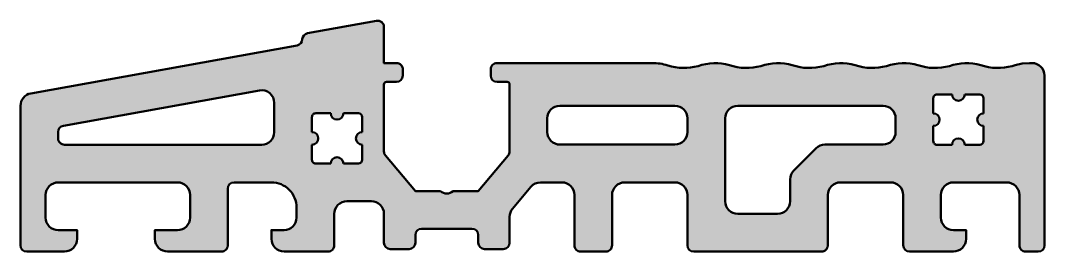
# Model space of a CAD drawing. Extents: x 0 to 81.5, y 0 to 18.4.
import ezdxf

# ---------------------------------------------------------------- set-up
doc = ezdxf.new("R2010")
doc.units = 0
doc.layers.add('0S-Plastic contour', color=254, linetype='Continuous', lineweight=50)
doc.layers.add('0S-Plastic hatch', color=253, linetype='Continuous', lineweight=25)

# ---------------------------------------------------------------- blocks, each defined once
blk = doc.blocks.new('246704__88B4563A_06BD_4CCB_8A6C_6E1AB9CA2CC2_')
at = {"layer": '0S-Plastic hatch'}
h = blk.add_hatch(color=256, dxfattribs=at)
edge = h.paths.add_edge_path()
edge.add_line((28.338710179391, 18.36162534574222), (22.83871017938709, 17.36958766678303))
edge.add_arc((22.9274632534477, 16.87752782098705), 0.4999999999999729, 100.2245335573261, 178.6160866910531)
edge.add_ellipse((21.92775494335149, 16.90167931626715), major_axis=(-0.4999999999998634, 0), ratio=1, start_angle=100.22453355729601, end_angle=178.6160866910609, ccw=False)
edge.add_line((22.01650801741182, 16.40961947047123), (0.822493975034618, 12.58684483439539))
edge.add_arc((1.00000012315564, 11.60272514280351), 0.9999999999998263, 100.2245335573163, 180)
edge.add_line((1.231558138e-07, 11.60272514280295), (1.231571645e-07, 0.5000072923137111))
edge.add_arc((0.5000527134475106, 0.5000598706719672), 0.5000525930545392, 180.0060244023582, 269.9939743403218)
edge.add_line((0.5000001241160276, 7.2803827749e-06), (3.500000004906652, 7.2803828459e-06))
edge.add_arc((3.500000004906652, 1.00000728038286), 1.000000000000014, 270, 360)
edge.add_line((4.500000004906667, 1.000007280383044), (4.50000000490651, 1.700019439742021))
edge.add_line((4.50000000490651, 1.700019439742021), (3.000000004906013, 1.700019439742021))
edge.add_ellipse((2.999955775019104, 2.699975209854386), major_axis=(-0.9999557710905499, 0), ratio=1, start_angle=-0.0025342980363234346, end_angle=90.00253429793821, ccw=False)
edge.add_line((2.000000004906738, 2.700019439742178), (2.000000004906979, 4.500022729916864))
edge.add_ellipse((2.999972601207893, 4.500050133617499), major_axis=(-0.9999725966764058, 0), ratio=1, start_angle=-90.00157015934963, end_angle=0.0015701596050234912, ccw=False)
edge.add_line((3.000000004907349, 5.500022729918413), (12.49907439400263, 5.500022729918242))
edge.add_ellipse((12.49905096663106, 4.499999302548562), major_axis=(-1.000023427644094, 0), ratio=1, start_angle=180.0013422581682, end_angle=269.9986577419299, ccw=False)
edge.add_line((13.49907439400074, 4.500022729919777), (13.49907439400107, 2.70001943974286))
edge.add_ellipse((12.49915467813039, 2.699939155612681), major_axis=(-0.9999197190937026, 0), ratio=1, start_angle=89.99539968884858, end_angle=180.0046003111448, ccw=False)
edge.add_line((12.49907439400007, 1.700019439742007), (10.69908755470685, 1.700019439742064))
edge.add_line((10.69908755470685, 1.700019439742064), (10.69908755470639, 1.000007292315714))
edge.add_arc((11.69901938133949, 0.9999391070167595), 0.9999318289578759, 179.9960930037114, 270.0039063125218)
edge.add_line((11.69908755470679, 7.2803828461e-06), (15.99907439400174, 7.2803828743e-06))
edge.add_arc((15.99909998078099, 0.4999816936035657), 0.4999744138754079, 269.9970678210276, 360.0029335463704)
edge.add_line((16.49907439400107, 0.5000072923149474), (16.4990743940008, 5.000007471130345))
edge.add_ellipse((16.99908255595737, 4.999999309172759), major_axis=(-0.500008162023192, 0), ratio=1, start_angle=270.0009352761915, end_angle=359.99906472380104, ccw=False)
edge.add_line((16.99907439399966, 5.500007471129336), (19.97283734486969, 5.500007471129464))
edge.add_ellipse((19.97283734486979, 3.500007471129477), major_axis=(-1.999999999999986, 0), ratio=1, start_angle=180, end_angle=270.00000000000284, ccw=False)
edge.add_line((21.97283734486978, 3.500007471129463), (21.97283734486978, 2.700019439742916))
edge.add_ellipse((20.97291762899914, 2.699939155612646), major_axis=(-0.999919719093669, 0), ratio=1, start_angle=89.99539968885892, end_angle=180.0046003111448, ccw=False)
edge.add_line((20.97283734486899, 1.700019439742007), (19.97283734487005, 1.700019439742035))
edge.add_line((19.97283734487005, 1.700019439742035), (19.97283734487013, 1.000007292315828))
edge.add_arc((20.97276917150277, 0.9999391070162976), 0.999931828957416, 179.9960930037114, 270.003906312487)
edge.add_line((20.97283734486946, 7.2803828444e-06), (24.47283734487019, 7.2803828459e-06))
edge.add_arc((24.47286293164957, 0.499981693603658), 0.4999744138755287, 269.9970678210121, 360.0029335463704)
edge.add_line((24.97283734486977, 0.5000072923148621), (24.9728373448698, 3.000022539172874))
edge.add_ellipse((25.97283734486979, 3.000022539172873), major_axis=(-0.9999999999999893, 0), ratio=1, start_angle=269.99999999999534, end_angle=360, ccw=False)
edge.add_line((25.97283734486988, 4.00002253917286), (27.92746296672783, 4.00002253917269))
edge.add_ellipse((27.92746296672776, 3.00002253917269), major_axis=(-0.9999999999999996, 0), ratio=1, start_angle=180, end_angle=269.9999999999959, ccw=False)
edge.add_line((28.92746296672776, 3.000022539172675), (28.92746296672767, 0.7000072952849337))
edge.add_arc((29.42747954262152, 0.7000238562770652), 0.5000165761681025, 180.0018976870452, 269.9981006054543)
edge.add_line((29.4274629667277, 0.2000072803837139), (30.92746296672763, 0.200007280383744))
edge.add_arc((30.92744639083383, 0.7000238562769941), 0.5000165761680029, 270.0018993945441, 359.9981023129548)
edge.add_line((31.42746296672758, 0.7000072952848054), (31.4274629667276, 1.310862099137551))
edge.add_ellipse((31.92746951028869, 1.310855555576476), major_axis=(-0.5000065436039062, 0), ratio=1, start_angle=270.0007498270768, end_angle=359.9992501728395, ccw=False)
edge.add_line((31.92746296672741, 1.810862099137565), (35.92746296672768, 1.810862099137565))
edge.add_ellipse((35.92745642316639, 1.310855555576352), major_axis=(-0.500006543604031, 0), ratio=1, start_angle=180.0007498271605, end_angle=269.999250172924, ccw=False)
edge.add_line((36.4274629667276, 1.310862099137509), (36.42746296672759, 0.7000072952848484))
edge.add_arc((36.92747954262145, 0.7000238562770793), 0.5000165761681167, 180.0018976870452, 269.9981006054527)
edge.add_line((36.92746296672762, 0.2000072803837138), (38.42746296672755, 0.200007280383744))
edge.add_arc((38.42744639083384, 0.7000238562769586), 0.5000165761679674, 270.0018993945334, 359.9981023129548)
edge.add_line((38.92746296672754, 0.7000072952847914), (38.92746296672772, 2.759281806398732))
edge.add_ellipse((39.92746296672825, 2.759281806398437), major_axis=(-1.000000000000532, 0), ratio=1, start_angle=319.9856788430955, end_angle=360, ccw=False)
edge.add_line((39.16157921316158, 3.402260869839608), (40.62297588528745, 5.143001793358934))
edge.add_ellipse((41.38885963885391, 4.500022729918261), major_axis=(-1.000000000000038, 0), ratio=1, start_angle=269.99999999999636, end_angle=319.985678843109, ccw=False)
edge.add_line((41.38885963885397, 5.500022729918299), (43.08210003815031, 5.500022729918214))
edge.add_ellipse((43.08210003815026, 4.500022729918224), major_axis=(-0.9999999999999893, 0), ratio=1, start_angle=180, end_angle=269.99999999999716, ccw=False)
edge.add_line((44.08210003815026, 4.500022729918285), (44.08210003815057, 0.5000072923147485))
edge.add_arc((44.58205919336184, 0.4999816943846404), 0.4999591558665795, 179.9970664536295, 270.0029321789833)
edge.add_line((44.58208477936034, 2.25391727577e-05), (46.58210003815042, 2.25391728321e-05))
edge.add_arc((46.58210003815054, 0.5000225391728855), 0.500000000000057, 269.999999999987, 360)
edge.add_line((47.0821000381506, 0.5000225391728746), (47.0821000381503, 4.500022729918157))
edge.add_ellipse((48.0821000381503, 4.500022729918202), major_axis=(-1.000000000000007, 0), ratio=1, start_angle=269.9999999999996, end_angle=360, ccw=False)
edge.add_line((48.08210003815031, 5.500022729918214), (52.08210003815029, 5.500022729918242))
edge.add_ellipse((52.08210003815028, 4.500022729918238), major_axis=(-1.000000000000004, 0), ratio=1, start_angle=180, end_angle=269.9999999999996, ccw=False)
edge.add_line((53.08210003815029, 4.500022729918299), (53.08210003815054, 0.500022539172889))
edge.add_arc((53.58210003815058, 0.5000225391728536), 0.5000000000000356, 180, 269.9999999999959)
edge.add_line((53.58210003815054, 2.25391728179e-05), (63.75269807307649, 2.25391728605e-05))
edge.add_arc((63.7526980730765, 0.5000225391728428), 0.4999999999999858, 269.9999999999984, 360)
edge.add_line((64.25269807307649, 0.5000225391728464), (64.25269807307652, 4.500022729918214))
edge.add_ellipse((65.2526980730765, 4.500022729918224), major_axis=(-0.9999999999999857, 0), ratio=1, start_angle=269.9999999999992, end_angle=360, ccw=False)
edge.add_line((65.25269807307652, 5.500022729918214), (69.25269807307654, 5.500022729918256))
edge.add_ellipse((69.25269807307653, 4.500022729918243), major_axis=(-1.000000000000013, 0), ratio=1, start_angle=180, end_angle=269.9999999999992, ccw=False)
edge.add_line((70.25269807307654, 4.500022729918228), (70.25269807307657, 0.5000225391728037))
edge.add_arc((70.75269807307654, 0.5000225391728037), 0.4999999999999858, 180, 269.9999999999984)
edge.add_line((70.75269807307654, 2.25391728179e-05), (74.25269807265263, 2.25391728037e-05))
edge.add_arc((74.25276103922495, 0.999959572599884), 0.9999370354095949, 269.9963920539807, 360.0036072623614)
edge.add_line((75.25269807265278, 1.000022527241014), (75.25269807265283, 1.700019535087207))
edge.add_line((75.25269807265283, 1.700019535087207), (74.25269807307508, 1.700034793876113))
edge.add_ellipse((74.25264631528486, 2.699983036084438), major_axis=(-0.9999482435478281, 0), ratio=1, start_angle=-0.002965656467779354, end_angle=90.00296565642952, ccw=False)
edge.add_line((73.25269807307654, 2.700034793875431), (73.25269807307654, 4.500037607215318))
edge.add_ellipse((74.2527355254426, 4.500000154849367), major_axis=(-1.000037453067371, 0), ratio=1, start_angle=270.0021457820462, end_angle=359.99785421780985, ccw=False)
edge.add_line((74.25269807307822, 5.500037607215418), (78.50000014222923, 5.500029977820886))
edge.add_ellipse((78.50004688360303, 4.500076719524253), major_axis=(-0.9999532593890625, 0), ratio=1, start_angle=179.9977589251666, end_angle=270.0026782086299, ccw=False)
edge.add_line((79.50000014222718, 4.500037607216967), (79.50000014222701, 0.5000148978457446))
edge.add_arc((79.99999649696127, 0.5000112645125007), 0.4999963547474799, 179.9995836472342, 270.0004177196932)
edge.add_line((80.00000014222671, 1.49097783088e-05), (81.00000011242732, -3.490109179e-07))
edge.add_arc((80.99995960311641, 0.5000401696999779), 0.5000405203517737, 270.0046416489361, 359.9979784864749)
edge.add_line((81.50000012315695, 0.5000225272379736), (81.50000012315661, 14.00001471903374))
edge.add_arc((80.50001500721089, 14.00002960308808), 0.9999851160564746, 359.9991471933732, 450.0008528061781)
edge.add_line((80.50000012315674, 15.00001471903378), (80.29998791612473, 15.00001471903393))
edge.add_line((80.29998791612473, 15.00001471903393), (79.73071301378135, 14.95930426981498))
edge.add_line((79.73071301378135, 14.95930426981498), (79.17303479112556, 14.83799689676836))
edge.add_line((79.17303479112556, 14.83799689676836), (78.92694104112547, 14.76206916239322))
edge.add_ellipse((77.79888424344745, 18.81514039866426), major_axis=(-4.207124740850368, 0), ratio=1, start_angle=70.96777105595089, end_angle=105.55302744126391, ccw=False)
edge.add_arc((75.29888444532438, 10.78491901348818), 4.207131090334707, 74.44699947955027, 109.0322020232411)
edge.add_ellipse((72.79888424344796, 18.81514039866102), major_axis=(-4.207124740847058, 0), ratio=1, start_angle=70.96777105594782, end_angle=105.5530274412634, ccw=False)
edge.add_arc((70.29888444532565, 10.78491901348805), 4.207131090334833, 74.44699947954938, 109.0322020232366)
edge.add_ellipse((67.79888424344821, 18.81514039866472), major_axis=(-4.207124740850885, 0), ratio=1, start_angle=70.96777105595419, end_angle=105.5530274412672, ccw=False)
edge.add_arc((65.29888444532462, 10.78491901348694), 4.207131090335965, 74.4469994795466, 109.0322020232366)
edge.add_ellipse((62.79888424344802, 18.81514039866162), major_axis=(-4.207124740847596, 0), ratio=1, start_angle=70.96777105594589, end_angle=105.55302744126229, ccw=False)
edge.add_arc((60.29888444532423, 10.78491901348329), 4.207131090339862, 74.44699947955155, 109.032202023239)
edge.add_ellipse((57.79888424344748, 18.81514039865729), major_axis=(-4.207124740843108, 0), ratio=1, start_angle=70.96777105594532, end_angle=105.55302744126121, ccw=False)
edge.add_arc((55.2988844453253, 10.78491901348455), 4.207131090338526, 74.4469994795491, 109.0322020232361)
edge.add_ellipse((52.7988842434432, 18.8151403986776), major_axis=(-4.207124740864212, 0), ratio=1, start_angle=72.22029592428282, end_angle=105.5530274412659, ccw=False)
edge.add_arc((50.29277294566738, 11.00000747116023), 3.999999999969557, 72.22029592427585, 89.99999999999939)
edge.add_line((50.29277294566742, 15.00000747112979), (37.92747475370669, 15.0000074711298))
edge.add_arc((37.92743330322919, 14.50004892160723), 0.499958551240859, 89.99524973137038, 180.0047502685934)
edge.add_line((37.42747475370662, 14.50000747112982), (37.42747475370662, 14.00000747112978))
edge.add_arc((37.92749630389173, 14.00002902131488), 0.5000215506494935, 180.002469362685, 269.9975306371205)
edge.add_line((37.92747475370659, 13.50000747112978), (38.7274632534517, 13.50000747112978))
edge.add_ellipse((38.72746325345168, 13.30000747112978), major_axis=(-0.1999999999999922, 0), ratio=1, start_angle=180, end_angle=269.99999999999386, ccw=False)
edge.add_line((38.92746325345168, 13.3000074711298), (38.92746325345206, 7.971231587959763))
edge.add_ellipse((38.42746325345334, 7.971231587960231), major_axis=(-0.4999999999987211, 0), ratio=1, start_angle=139.9856788430576, end_angle=180, ccw=False)
edge.add_line((38.81040513023528, 7.649742056240384), (36.4270925615355, 4.810862099137565))
edge.add_line((36.4270925615355, 4.810862099137565), (34.42746325344967, 4.810862099137551))
edge.add_ellipse((33.92746325344968, 5.335889053130275), major_axis=(-0.7250195186468275, 0), ratio=1, start_angle=46.39865004841221, end_angle=133.6013499515879, ccw=False)
edge.add_line((33.42746325344967, 4.810862099137551), (31.42783394536393, 4.81086209913758))
edge.add_line((31.42783394536393, 4.81086209913758), (29.04452158459857, 7.649738079946459))
edge.add_ellipse((29.42746325344714, 7.971227859348112), major_axis=(-0.5000000000002487, 0), ratio=1, start_angle=0, end_angle=40.0143582149679, ccw=False)
edge.add_line((28.92746325344689, 7.971227859348317), (28.9274632534495, 13.30000747112993))
edge.add_ellipse((29.12746325344949, 13.30000747112985), major_axis=(-0.1999999999999851, 0), ratio=1, start_angle=270.00000000000307, end_angle=360, ccw=False)
edge.add_line((29.12746325344948, 13.50000747112983), (29.9281867442793, 13.50000747112979))
edge.add_arc((29.92816519409417, 14.00002902131491), 0.5000215506495077, 270.0024693628795, 359.9975306373149)
edge.add_line((30.42818674427929, 14.00000747112983), (30.42818674427929, 14.5000074711298))
edge.add_arc((29.92822819475684, 14.50004892160734), 0.4999585512407382, 359.9952497313299, 450.0047502686419)
edge.add_line((29.92818674427923, 15.00000747112979), (28.92746325345041, 15.00000747112987))
edge.add_line((28.92746325345041, 15.00000747112987), (28.92746325345161, 17.86956549994608))
edge.add_arc((28.42746325345157, 17.86956549994617), 0.5000000000000391, 0, 100.2245335573201)
edge = h.paths.add_edge_path()
edge.add_ellipse((19.19539112218125, 9.50002272991842), major_axis=(-1.000000000000007, 0), ratio=1, start_angle=90.0000000000012, end_angle=180, ccw=False)
edge.add_line((19.19539112218128, 8.500022729918413), (3.500000123156226, 8.500022729918399))
edge.add_ellipse((3.500000123156176, 9.000022729918477), major_axis=(-0.5000000000000782, 0), ratio=1, start_angle=0, end_angle=90.00000000000568, ccw=False)
edge.add_line((3.000000123156098, 9.00002272991837), (3.000000123156097, 9.513309955539569))
edge.add_ellipse((3.500000123156113, 9.513309955539626), major_axis=(-0.5000000000000155, 0), ratio=1, start_angle=280.2245335573004, end_angle=360, ccw=False)
edge.add_line((3.41124704909572, 10.00536980133569), (19.01788497406041, 12.82034668559562))
edge.add_ellipse((19.19539112218122, 11.83622699400353), major_axis=(-0.9999999999999964, 0), ratio=1, start_angle=180, end_angle=280.2245335573026, ccw=False)
edge.add_line((20.19539112218122, 11.83622699400355), (20.19539112218126, 9.500022729918456))
edge = h.paths.add_edge_path()
edge.add_arc((25.19539112218126, 11.00002253917284), 0.5, 180, 360)
edge.add_line((25.69539112218127, 11.00002253917284), (26.89540332921251, 11.00002253917284))
edge.add_ellipse((26.89538016015021, 10.70001157714179), major_axis=(-0.3000109629257026, 0), ratio=1, start_angle=180.0044248031504, end_angle=269.99557519673954, ccw=False)
edge.add_line((27.19539112218126, 10.70003474620409), (27.19539112218126, 9.500022539172846))
edge.add_arc((27.19539112218126, 9.000022539172846), 0.5, 90, 270)
edge.add_line((27.19539112218126, 8.500022539172846), (27.19539112218126, 7.300040849719721))
edge.add_ellipse((26.89528525173789, 7.300128399157599), major_axis=(-0.3001058832137054, 0), ratio=1, start_angle=90.022543180605, end_angle=179.9832851881894, ccw=False)
edge.add_line((26.89540332921251, 7.000022539172846), (25.69539112218127, 7.000022539172846))
edge.add_arc((25.19539112218126, 7.000022539172848), 0.5, 0, 180)
edge.add_line((24.69539112218126, 7.000022539172849), (23.49537891515002, 7.000022539172846))
edge.add_ellipse((23.4953904559228, 7.300021873292576), major_axis=(-0.2999993343417114, 0), ratio=1, start_angle=-0.003624238759016407, end_angle=89.9977958698658, ccw=False)
edge.add_line((23.19539112218127, 7.300040849719721), (23.19539112218127, 8.500022539172846))
edge.add_arc((23.19539112218127, 9.000022539172846), 0.5, 269.9999999999996, 449.9999999999996)
edge.add_line((23.19539112218127, 9.500022539172846), (23.19539112218127, 10.70003474620409))
edge.add_ellipse((23.49532208222993, 10.70009157912418), major_axis=(-0.2999309654332084, 0), ratio=1, start_angle=-90.01085678657017, end_angle=0.010856786588021805, ccw=False)
edge.add_line((23.49537891515002, 11.00002253917284), (24.69539112218126, 11.00002253917284))
edge = h.paths.add_edge_path()
edge.add_line((41.92746325345193, 9.51086221834673), (41.92746325345183, 10.60000747112964))
edge.add_ellipse((42.92746325345185, 10.60000747112976), major_axis=(-1.000000000000021, 0), ratio=1, start_angle=270.00000000000205, end_angle=360, ccw=False)
edge.add_line((42.92746325345182, 11.60000747112978), (52.08210003815043, 11.60000747112978))
edge.add_ellipse((52.08210003815045, 10.6000074711298), major_axis=(-0.9999999999999786, 0), ratio=1, start_angle=180, end_angle=270.00000000000125, ccw=False)
edge.add_line((53.08210003815043, 10.60000747112983), (53.08210003815043, 9.51086221834683))
edge.add_ellipse((52.08210003815043, 9.51086221834683), major_axis=(-1, 0), ratio=1, start_angle=90, end_angle=180, ccw=False)
edge.add_line((52.08210003815043, 8.51086221834683), (42.92746325345193, 8.51086221834683))
edge.add_ellipse((42.92746325345192, 9.510862218346823), major_axis=(-0.9999999999999928, 0), ratio=1, start_angle=0, end_angle=90.0000000000004, ccw=False)
edge = h.paths.add_edge_path()
edge.add_line((56.08210003815037, 4.000022539172775), (56.08210003815003, 10.60000747112977))
edge.add_ellipse((57.08210003815002, 10.60000747112982), major_axis=(-0.9999999999999928, 0), ratio=1, start_angle=269.9999999999996, end_angle=360, ccw=False)
edge.add_line((57.08210003815003, 11.60000747112981), (68.64752553319207, 11.60000747112979))
edge.add_ellipse((68.64752553319205, 10.6000074711298), major_axis=(-0.9999999999999857, 0), ratio=1, start_angle=180, end_angle=269.9999999999992, ccw=False)
edge.add_line((69.64752553319204, 10.60000747112981), (69.64752553319204, 9.510862218346801))
edge.add_ellipse((68.64752553319202, 9.510862218346805), major_axis=(-1.000000000000003, 0), ratio=1, start_angle=90, end_angle=180, ccw=False)
edge.add_line((68.64752553319202, 8.510862218346801), (64.02089687438584, 8.510862218346771))
edge.add_arc((64.02089687438583, 7.510862218346774), 0.9999999999999964, 89.9999999999992, 134.9999999999972)
edge.add_line((63.31379009319931, 8.217968999533355), (61.54559129188999, 6.449770198224171))
edge.add_arc((62.25269807307651, 5.74266341703764), 0.9999999999999722, 134.9999999999997, 180)
edge.add_line((61.25269807307654, 5.742663417037618), (61.25269807307654, 4.000022539172903))
edge.add_ellipse((60.25269807307651, 4.000022539172874), major_axis=(-1.000000000000028, 0), ratio=1, start_angle=90.00000000000159, end_angle=180, ccw=False)
edge.add_line((60.25269807307655, 3.000022539172846), (57.08210003815037, 3.000022539172846))
edge.add_ellipse((57.08210003815036, 4.000022539172839), major_axis=(-0.9999999999999928, 0), ratio=1, start_angle=0, end_angle=90.0000000000004, ccw=False)
edge = h.paths.add_edge_path()
edge.add_line((72.64752553319204, 8.796899100713603), (72.64752553319204, 9.996880790166728))
edge.add_arc((72.64752553319204, 10.49688079016672), 0.5, 270, 450)
edge.add_line((72.64752553319204, 10.99688079016672), (72.64752553319204, 12.19689299719798))
edge.add_ellipse((72.9474564932407, 12.19694983011806), major_axis=(-0.2999309654332084, 0), ratio=1, start_angle=-90.01085678657017, end_angle=0.010856786588021805, ccw=False)
edge.add_line((72.94751332616079, 12.49688079016673), (74.14752553319202, 12.49688079016673))
edge.add_arc((74.64752553319204, 12.49688079016672), 0.5, 180, 360)
edge.add_line((75.14752553319204, 12.49688079016673), (76.34753774022327, 12.49688079016672))
edge.add_ellipse((76.34751457116099, 12.19686982813567), major_axis=(-0.3000109629256956, 0), ratio=1, start_angle=180.0044248033152, end_angle=269.9955751967409, ccw=False)
edge.add_line((76.64752553319202, 12.19689299719798), (76.64752553319202, 10.99688079016672))
edge.add_arc((76.64752553319202, 10.49688079016672), 0.5, 90, 270)
edge.add_line((76.64752553319202, 9.996880790166728), (76.64752553319202, 8.796899100713603))
edge.add_ellipse((76.34741966274866, 8.79698665015148), major_axis=(-0.3001058832137046, 0), ratio=1, start_angle=90.02254318060562, end_angle=179.9832851881894, ccw=False)
edge.add_line((76.34753774022327, 8.496880790166728), (75.14752553319204, 8.496880790166728))
edge.add_arc((74.64752553319204, 8.49688079016673), 0.5, 0, 180)
edge.add_line((74.14752553319202, 8.496880790166728), (72.94751332616079, 8.496880790166726))
edge.add_ellipse((72.94752486693358, 8.796880124286458), major_axis=(-0.2999993343417149, 0), ratio=1, start_angle=-0.0036242386585172426, end_angle=89.997795869865, ccw=False)
at = {"layer": '0S-Plastic contour', "color": 7}
for points in [[(28.338710179391, 18.36162534574222), (22.83871017938709, 17.36958766678303)], [(29.92818674427923, 15.00000747112979), (28.92746325345041, 15.00000747112987), (28.92746325345161, 17.86956549994608)], [(22.01650801741182, 16.40961947047123), (0.822493975034618, 12.58684483439539)], [(50.29277294566742, 15.00000747112979), (37.92747475370669, 15.0000074711298)], [(80.50000012315674, 15.00001471903378), (80.29998791612473, 15.00001471903393), (79.73071301378135, 14.95930426981498), (79.17303479112556, 14.83799689676836), (78.92694104112547, 14.76206916239322)], [(30.42818674427929, 14.00000747112983), (30.42818674427929, 14.5000074711298)], [(37.42747475370662, 14.50000747112982), (37.42747475370662, 14.00000747112978)], [(81.50000012315695, 0.5000225272379736), (81.50000012315661, 14.00001471903374)], [(28.92746325344689, 7.971227859348317), (28.9274632534495, 13.30000747112993)], [(29.12746325344948, 13.50000747112983), (29.9281867442793, 13.50000747112979)], [(37.92747475370659, 13.50000747112978), (38.7274632534517, 13.50000747112978)], [(38.92746325345168, 13.3000074711298), (38.92746325345206, 7.971231587959763)], [(3.41124704909572, 10.00536980133569), (19.01788497406041, 12.82034668559562)], [(72.94751332616079, 12.49688079016673), (74.14752553319202, 12.49688079016673)], [(75.14752553319204, 12.49688079016673), (76.34753774022327, 12.49688079016672)], [(1.231558138e-07, 11.60272514280295), (1.231571645e-07, 0.5000072923137111)], [(20.19539112218122, 11.83622699400355), (20.19539112218126, 9.500022729918456)], [(42.92746325345182, 11.60000747112978), (52.08210003815043, 11.60000747112978)], [(57.08210003815003, 11.60000747112981), (68.64752553319207, 11.60000747112979)], [(72.64752553319204, 10.99688079016672), (72.64752553319204, 12.19689299719798)], [(76.64752553319202, 12.19689299719798), (76.64752553319202, 10.99688079016672)], [(23.19539112218127, 9.500022539172846), (23.19539112218127, 10.70003474620409)], [(23.49537891515002, 11.00002253917284), (24.69539112218126, 11.00002253917284)], [(25.69539112218127, 11.00002253917284), (26.89540332921251, 11.00002253917284)], [(27.19539112218126, 10.70003474620409), (27.19539112218126, 9.500022539172846)], [(41.92746325345193, 9.51086221834673), (41.92746325345183, 10.60000747112964)], [(53.08210003815043, 10.60000747112983), (53.08210003815043, 9.51086221834683)], [(56.08210003815037, 4.000022539172775), (56.08210003815003, 10.60000747112977)], [(69.64752553319204, 10.60000747112981), (69.64752553319204, 9.510862218346801)], [(72.64752553319204, 8.796899100713603), (72.64752553319204, 9.996880790166728)], [(76.64752553319202, 9.996880790166728), (76.64752553319202, 8.796899100713603)], [(3.000000123156098, 9.00002272991837), (3.000000123156097, 9.513309955539569)], [(19.19539112218128, 8.500022729918413), (3.500000123156226, 8.500022729918399)], [(23.19539112218127, 7.300040849719721), (23.19539112218127, 8.500022539172846)], [(27.19539112218126, 8.500022539172846), (27.19539112218126, 7.300040849719721)], [(52.08210003815043, 8.51086221834683), (42.92746325345193, 8.51086221834683)], [(63.31379009319931, 8.217968999533355), (61.54559129188999, 6.449770198224171)], [(68.64752553319202, 8.510862218346801), (64.02089687438584, 8.510862218346771)], [(74.14752553319202, 8.496880790166728), (72.94751332616079, 8.496880790166726)], [(76.34753774022327, 8.496880790166728), (75.14752553319204, 8.496880790166728)], [(33.42746325344967, 4.810862099137551), (31.42783394536393, 4.81086209913758), (29.04452158459857, 7.649738079946459)], [(38.81040513023528, 7.649742056240384), (36.4270925615355, 4.810862099137565), (34.42746325344967, 4.810862099137551)], [(24.69539112218126, 7.000022539172849), (23.49537891515002, 7.000022539172846)], [(26.89540332921251, 7.000022539172846), (25.69539112218127, 7.000022539172846)], [(61.25269807307654, 5.742663417037618), (61.25269807307654, 4.000022539172903)], [(3.000000004907349, 5.500022729918413), (12.49907439400263, 5.500022729918242)], [(16.49907439400107, 0.5000072923149474), (16.4990743940008, 5.000007471130345)], [(16.99907439399966, 5.500007471129336), (19.97283734486969, 5.500007471129464)], [(39.16157921316158, 3.402260869839608), (40.62297588528745, 5.143001793358934)], [(41.38885963885397, 5.500022729918299), (43.08210003815031, 5.500022729918214)], [(48.08210003815031, 5.500022729918214), (52.08210003815029, 5.500022729918242)], [(65.25269807307652, 5.500022729918214), (69.25269807307654, 5.500022729918256)], [(74.25269807307822, 5.500037607215418), (78.50000014222923, 5.500029977820886)], [(2.000000004906738, 2.700019439742178), (2.000000004906979, 4.500022729916864)], [(13.49907439400074, 4.500022729919777), (13.49907439400107, 2.70001943974286)], [(44.08210003815026, 4.500022729918285), (44.08210003815057, 0.5000072923147485)], [(47.0821000381506, 0.5000225391728746), (47.0821000381503, 4.500022729918157)], [(53.08210003815029, 4.500022729918299), (53.08210003815054, 0.500022539172889)], [(64.25269807307649, 0.5000225391728464), (64.25269807307652, 4.500022729918214)], [(70.25269807307654, 4.500022729918228), (70.25269807307657, 0.5000225391728037)], [(73.25269807307654, 2.700034793875431), (73.25269807307654, 4.500037607215318)], [(79.50000014222718, 4.500037607216967), (79.50000014222701, 0.5000148978457446)], [(21.97283734486978, 3.500007471129463), (21.97283734486978, 2.700019439742916)], [(25.97283734486988, 4.00002253917286), (27.92746296672783, 4.00002253917269)], [(24.97283734486977, 0.5000072923148621), (24.9728373448698, 3.000022539172874)], [(28.92746296672776, 3.000022539172675), (28.92746296672767, 0.7000072952849337)], [(38.92746296672754, 0.7000072952847914), (38.92746296672772, 2.759281806398732)], [(60.25269807307655, 3.000022539172846), (57.08210003815037, 3.000022539172846)], [(4.500000004906667, 1.000007280383044), (4.50000000490651, 1.700019439742021), (3.000000004906013, 1.700019439742021)], [(12.49907439400007, 1.700019439742007), (10.69908755470685, 1.700019439742064), (10.69908755470639, 1.000007292315714)], [(20.97283734486899, 1.700019439742007), (19.97283734487005, 1.700019439742035), (19.97283734487013, 1.000007292315828)], [(31.92746296672741, 1.810862099137565), (35.92746296672768, 1.810862099137565)], [(75.25269807265278, 1.000022527241014), (75.25269807265283, 1.700019535087207), (74.25269807307508, 1.700034793876113)], [(31.42746296672758, 0.7000072952848054), (31.4274629667276, 1.310862099137551)], [(36.4274629667276, 1.310862099137509), (36.42746296672759, 0.7000072952848484)], [(0.5000001241160276, 7.2803827749e-06), (3.500000004906652, 7.2803828459e-06)], [(11.69908755470679, 7.2803828461e-06), (15.99907439400174, 7.2803828743e-06)], [(20.97283734486946, 7.2803828444e-06), (24.47283734487019, 7.2803828459e-06)], [(29.4274629667277, 0.2000072803837139), (30.92746296672763, 0.200007280383744)], [(36.92746296672762, 0.2000072803837138), (38.42746296672755, 0.200007280383744)], [(44.58208477936034, 2.25391727577e-05), (46.58210003815042, 2.25391728321e-05)], [(53.58210003815054, 2.25391728179e-05), (63.75269807307649, 2.25391728605e-05)], [(70.75269807307654, 2.25391728179e-05), (74.25269807265263, 2.25391728037e-05)], [(80.00000014222671, 1.49097783088e-05), (81.00000011242732, -3.490109179e-07)]]:
    blk.add_lwpolyline(points, dxfattribs=at)
for centre, radius, start, end in [((28.42746325345157, 17.86956549994617), 0.5000000000000391, 0, 100.2245335573201), ((22.9274632534477, 16.87752782098705), 0.4999999999999729, 100.2245335573261, 178.6160866910531), ((29.92822819475684, 14.50004892160734), 0.4999585512407382, 359.9952497313299, 90.00475026864187), ((37.92743330322919, 14.50004892160723), 0.499958551240859, 89.99524973137038, 180.0047502685934), ((50.29277294566738, 11.00000747116023), 3.999999999969557, 72.22029592427585, 89.99999999999939), ((55.2988844453253, 10.78491901348455), 4.207131090338526, 74.4469994795491, 109.0322020232361), ((60.29888444532423, 10.78491901348329), 4.207131090339862, 74.44699947955155, 109.032202023239), ((65.29888444532462, 10.78491901348694), 4.207131090335965, 74.4469994795466, 109.0322020232366), ((70.29888444532565, 10.78491901348805), 4.207131090334833, 74.44699947954938, 109.0322020232366), ((75.29888444532438, 10.78491901348818), 4.207131090334707, 74.44699947955027, 109.0322020232411), ((80.50001500721089, 14.00002960308808), 0.9999851160564746, 359.9991471933732, 90.00085280617813), ((29.92816519409417, 14.00002902131491), 0.5000215506495077, 270.0024693628795, 359.9975306373149), ((37.92749630389173, 14.00002902131488), 0.5000215506494935, 180.002469362685, 269.9975306371205), ((1.00000012315564, 11.60272514280351), 0.9999999999998263, 100.2245335573163, 180), ((74.64752553319204, 12.49688079016672), 0.5, 180, 0), ((25.19539112218126, 11.00002253917284), 0.5, 180, 0), ((72.64752553319204, 10.49688079016672), 0.5, 270, 90), ((76.64752553319202, 10.49688079016672), 0.5, 90, 270), ((23.19539112218127, 9.000022539172846), 0.5, 269.9999999999996, 89.99999999999959), ((27.19539112218126, 9.000022539172846), 0.5, 90, 270), ((74.64752553319204, 8.49688079016673), 0.5, 0, 180), ((64.02089687438583, 7.510862218346774), 0.9999999999999964, 89.9999999999992, 134.9999999999972), ((25.19539112218126, 7.000022539172848), 0.5, 0, 180), ((62.25269807307651, 5.74266341703764), 0.9999999999999722, 134.9999999999997, 180), ((3.500000004906652, 1.00000728038286), 1.000000000000014, 270, 0), ((11.69901938133949, 0.9999391070167595), 0.9999318289578759, 179.9960930037114, 270.0039063125218), ((20.97276917150277, 0.9999391070162976), 0.999931828957416, 179.9960930037114, 270.003906312487), ((74.25276103922495, 0.999959572599884), 0.9999370354095949, 269.9963920539807, 0.0036072623613994), ((0.5000527134475106, 0.5000598706719672), 0.5000525930545392, 180.0060244023582, 269.9939743403218), ((15.99909998078099, 0.4999816936035657), 0.4999744138754079, 269.9970678210276, 0.0029335463704582), ((24.47286293164957, 0.499981693603658), 0.4999744138755287, 269.9970678210121, 0.0029335463704582), ((29.42747954262152, 0.7000238562770652), 0.5000165761681025, 180.0018976870452, 269.9981006054543), ((30.92744639083383, 0.7000238562769941), 0.5000165761680029, 270.0018993945441, 359.9981023129548), ((36.92747954262145, 0.7000238562770793), 0.5000165761681167, 180.0018976870452, 269.9981006054527), ((38.42744639083384, 0.7000238562769586), 0.5000165761679674, 270.0018993945334, 359.9981023129548), ((44.58205919336184, 0.4999816943846404), 0.4999591558665795, 179.9970664536295, 270.0029321789833), ((46.58210003815054, 0.5000225391728855), 0.500000000000057, 269.999999999987, 0), ((53.58210003815058, 0.5000225391728536), 0.5000000000000356, 180, 269.9999999999959), ((63.7526980730765, 0.5000225391728428), 0.4999999999999858, 269.9999999999984, 0), ((70.75269807307654, 0.5000225391728037), 0.4999999999999858, 180, 269.9999999999984), ((79.99999649696127, 0.5000112645125007), 0.4999963547474799, 179.9995836472342, 270.0004177196932), ((80.99995960311641, 0.5000401696999779), 0.5000405203517737, 270.0046416489361, 359.9979784864749)]:
    blk.add_arc(centre, radius, start, end, dxfattribs=at)
at = {"layer": '0S-Plastic contour', "color": 7, "extrusion": (0, 0, -1)}
for centre, radius, start, end in [((-21.92775494335149, 16.90167931626715), 0.4999999999998634, 181.3839133089392, 259.775466442704), ((-52.7988842434432, 18.8151403986776), 4.207124740864212, 254.4469725587341, 287.7797040757172), ((-57.79888424344748, 18.81514039865729), 4.207124740843108, 254.4469725587388, 289.0322289440547), ((-62.79888424344802, 18.81514039866162), 4.207124740847596, 254.4469725587377, 289.0322289440541), ((-67.79888424344821, 18.81514039866472), 4.207124740850885, 254.4469725587328, 289.0322289440459), ((-72.79888424344796, 18.81514039866102), 4.207124740847058, 254.4469725587366, 289.0322289440522), ((-77.79888424344745, 18.81514039866426), 4.207124740850368, 254.4469725587361, 289.0322289440492), ((-29.12746325344949, 13.30000747112985), 0.1999999999999851, 0, 89.99999999999694), ((-38.72746325345168, 13.30000747112978), 0.1999999999999922, 90.00000000000612, 180), ((-19.19539112218122, 11.83622699400353), 0.9999999999999964, 79.77546644269742, 180), ((-72.9474564932407, 12.19694983011806), 0.2999309654332084, 359.989143213412, 90.01085678657016), ((-76.34751457116099, 12.19686982813567), 0.3000109629256956, 90.00442480325913, 179.9955751966848), ((-42.92746325345185, 10.60000747112976), 1.000000000000021, 0, 89.99999999999797), ((-52.08210003815045, 10.6000074711298), 0.9999999999999786, 89.99999999999876, 180), ((-57.08210003815002, 10.60000747112982), 0.9999999999999928, 0, 90.0000000000004), ((-68.64752553319205, 10.6000074711298), 0.9999999999999857, 90.00000000000081, 180), ((-23.49532208222993, 10.70009157912418), 0.2999309654332084, 359.989143213412, 90.01085678657016), ((-26.89538016015021, 10.70001157714179), 0.3000109629257026, 90.00442480326048, 179.9955751968496), ((-3.500000123156113, 9.513309955539626), 0.5000000000000155, 0, 79.7754664426996), ((-3.500000123156176, 9.000022729918477), 0.5000000000000782, 269.9999999999943, 0), ((-19.19539112218125, 9.50002272991842), 1.000000000000007, 180, 269.9999999999988), ((-42.92746325345192, 9.510862218346823), 0.9999999999999928, 269.9999999999996, 0), ((-52.08210003815043, 9.51086221834683), 1, 180, 270), ((-68.64752553319202, 9.510862218346805), 1.000000000000003, 180, 270), ((-72.94752486693358, 8.796880124286458), 0.2999993343417149, 270.002204130135, 0.0036242386584473), ((-76.34741966274866, 8.79698665015148), 0.3001058832137046, 180.0167148118106, 269.9774568193944), ((-29.42746325344714, 7.971227859348112), 0.5000000000002487, 319.9856417850321, 0), ((-38.42746325345334, 7.971231587960231), 0.4999999999987211, 180, 220.0143211569424), ((-23.4953904559228, 7.300021873292576), 0.2999993343417114, 270.0022041301342, 0.0036242387590104), ((-26.89528525173789, 7.300128399157599), 0.3001058832137054, 180.0167148118106, 269.977456819395), ((-2.999972601207893, 4.500050133617499), 0.9999725966764058, 359.998429840395, 90.00157015934965), ((-12.49905096663106, 4.499999302548562), 1.000023427644094, 90.00134225807011, 179.9986577418318), ((-16.99908255595737, 4.999999309172759), 0.500008162023192, 0.0009352761989486, 89.99906472380847), ((-19.97283734486979, 3.500007471129477), 1.999999999999986, 89.99999999999714, 180), ((-41.38885963885391, 4.500022729918261), 1.000000000000038, 40.014321156891, 90.00000000000365), ((-43.08210003815026, 4.500022729918224), 0.9999999999999893, 90.00000000000286, 180), ((-48.0821000381503, 4.500022729918202), 1.000000000000007, 0, 90.0000000000004), ((-52.08210003815028, 4.500022729918238), 1.000000000000004, 90.0000000000004, 180), ((-65.2526980730765, 4.500022729918224), 0.9999999999999857, 0, 90.00000000000081), ((-69.25269807307653, 4.500022729918243), 1.000000000000013, 90.00000000000081, 180), ((-74.2527355254426, 4.500000154849367), 1.000037453067371, 0.0021457821901743, 89.99785421795379), ((-78.50004688360303, 4.500076719524253), 0.9999532593890625, 89.99732179137008, 180.0022410748335), ((-33.92746325344968, 5.335889053130275), 0.7250195186468275, 226.3986500484121, 313.6013499515879), ((-25.97283734486979, 3.000022539172873), 0.9999999999999893, 0, 90.00000000000468), ((-27.92746296672776, 3.00002253917269), 0.9999999999999996, 90.00000000000406, 180), ((-39.92746296672825, 2.759281806398437), 1.000000000000532, 0, 40.01432115690448), ((-57.08210003815036, 4.000022539172839), 0.9999999999999928, 269.9999999999996, 0), ((-60.25269807307651, 4.000022539172874), 1.000000000000028, 180, 269.9999999999984), ((-2.999955775019104, 2.699975209854386), 0.9999557710905499, 269.9974657020618, 0.0025342980362756), ((-12.49915467813039, 2.699939155612681), 0.9999197190937026, 179.9953996888552, 270.0046003111514), ((-20.97291762899914, 2.699939155612646), 0.999919719093669, 179.9953996888552, 270.0046003111411), ((-74.25264631528486, 2.699983036084438), 0.9999482435478281, 269.9970343435705, 0.0029656564678526), ((-31.92746951028869, 1.310855555576476), 0.5000065436039062, 0.0007498271605119, 89.99925017292321), ((-35.92745642316639, 1.310855555576352), 0.500006543604031, 90.000749827076, 179.9992501728395)]:
    blk.add_arc(centre, radius, start, end, dxfattribs=at)
blk = doc.blocks.new('246704__481617FE_D2AF_4F19_AE63_C05E584089A7_')
at = {"layer": '0S-Plastic contour', "color": 7}
blk.add_blockref('246704__88B4563A_06BD_4CCB_8A6C_6E1AB9CA2CC2_', (0, 0), dxfattribs=at)

msp = doc.modelspace()

# ---------------------------------------------------------------- block references
at = {"layer": '0S-Plastic contour', "color": 7}
msp.add_blockref('246704__481617FE_D2AF_4F19_AE63_C05E584089A7_', (0, 0), dxfattribs=at)

doc.saveas('drawing.dxf')
